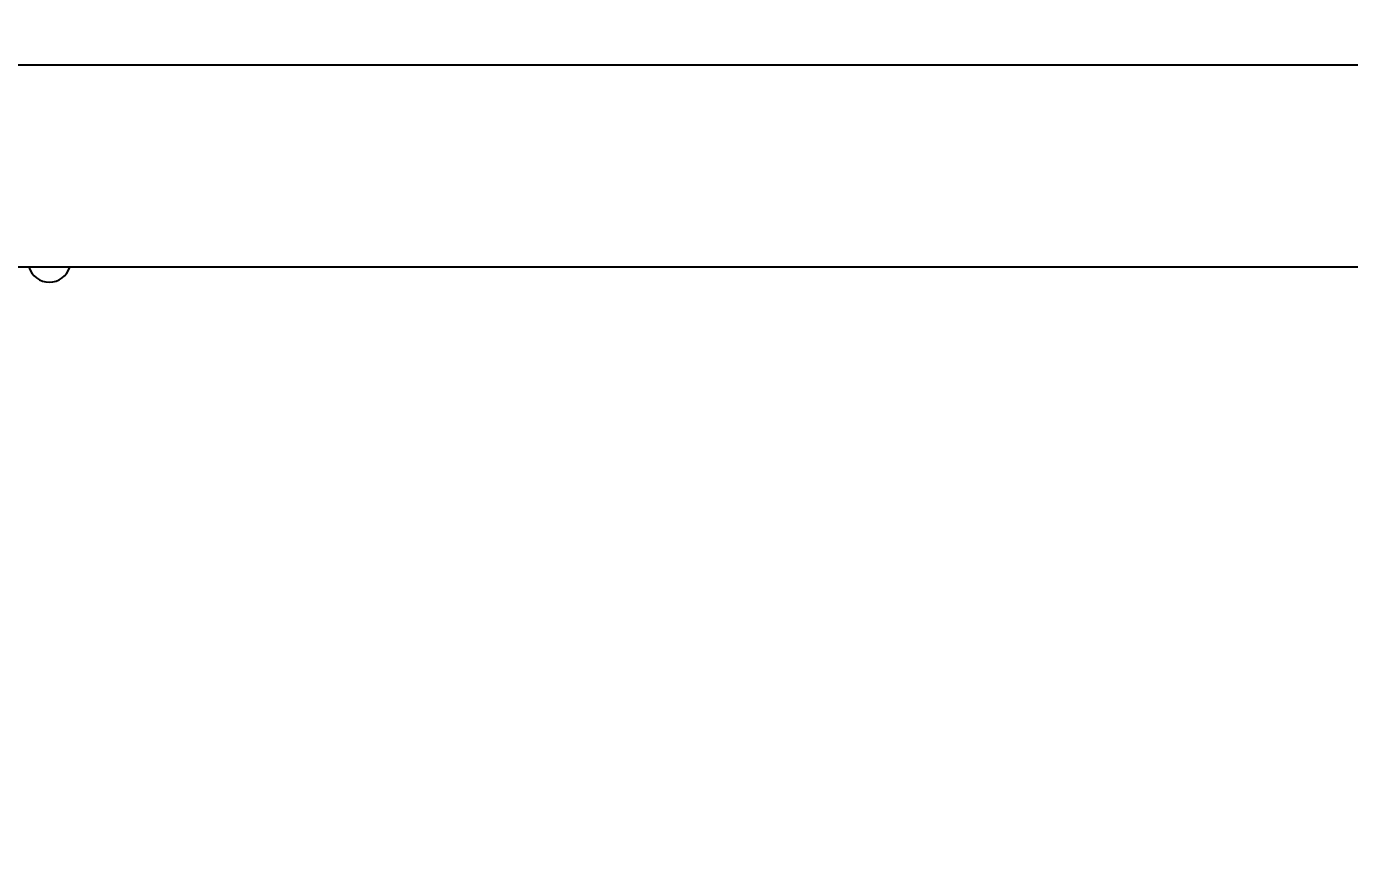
# Model space of a CAD drawing. Header units: inches. Extents: x -347369 to -260369, y 119522 to 149869.
# Drawn here: x -325269.2 to -325059.6, y 140706.2 to 140838.2 of the extents above; entities that cross this region are included whole.
import ezdxf

# ---------------------------------------------------------------- set-up
doc = ezdxf.new("R2010")
doc.units = ezdxf.units.IN
doc.header["$LTSCALE"] = 300
doc.layers.add('MACCHINA', color=40, linetype='Continuous')
doc.layers.add('QUOTE', color=7, linetype='Continuous')
doc.styles.get("Standard").update_dxf_attribs({"font": 'romans.shx'})
doc.dimstyles.new('sc1a100_pollici', dxfattribs={"dimscale": 100, "dimtxt": 3, "dimasz": 3, "dimexe": 0, "dimexo": 0, "dimgap": 1, "dimtad": 1, "dimzin": 12, "dimdsep": 46, "dimtxsty": 'Standard', "dimblk": 'CLOSEDBLANK', "dimcen": 1, "dimclrd": 253, "dimclre": 253, "dimclrt": 2, "dimadec": 0, "dimazin": 3, "dimtfac": 1, "dimtmove": 0, "dimatfit": 1, "dimldrblk": 'CLOSEDBLANK', "dimfxl": 1, "dimtolj": 1, "dimtzin": 0, "dimarcsym": 0})

# ---------------------------------------------------------------- blocks, each defined once
blk = doc.blocks.new('_ClosedBlank')
at = {"color": 0, "linetype": 'ByBlock', "lineweight": -2}
for p, q in [((-1, 0.16667), (0, 0)), ((-1, 0.16667), (-1, -0.16667)), ((0, 0), (-1, -0.16667))]:
    blk.add_line(p, q, dxfattribs=at)
blk = doc.blocks.new('*D16')
at = {"layer": 'Defpoints', "color": 0, "transparency": 16777216}
for p in [(-307383.62, 144199.66), (-325383.62, 140999.66), (-307383.62, 139125.63)]:
    blk.add_point(p, dxfattribs=at)
at = {"layer": 'QUOTE', "color": 253, "lineweight": -2, "transparency": 16777216}
for p, q in [((-325383.62, 140999.66), (-325383.62, 144199.66)), ((-325083.62, 144199.66), (-307683.62, 144199.66)), ((-307383.62, 139125.63), (-307383.62, 144199.66))]:
    blk.add_line(p, q, dxfattribs=at)
at = {"layer": 'QUOTE', "color": 253, "lineweight": -2, "transparency": 16777216, "xscale": 300, "yscale": 300, "zscale": 300, "rotation": 180}
blk.add_blockref('_ClosedBlank', (-325383.62, 144199.66), dxfattribs=at)
at = {"layer": 'QUOTE', "color": 253, "lineweight": -2, "transparency": 16777216, "xscale": 300, "yscale": 300, "zscale": 300}
blk.add_blockref('_ClosedBlank', (-307383.62, 144199.66), dxfattribs=at)
at = {"layer": 'QUOTE', "color": 2, "transparency": 16777216, "char_height": 300, "attachment_point": 5}
for s, insert in [('\\A1;18000', (-316383.62, 144449.66)), ('\\A1;[59\'-0 11/16"]', (-316383.62, 143871.08))]:
    blk.add_mtext(s, dxfattribs=dict(at, insert=insert))
blk = doc.blocks.new('*D20')
at = {"layer": 'Defpoints', "color": 0, "transparency": 16777216}
for p in [(-322483.62, 142999.66), (-325383.62, 140999.66), (-322483.62, 140399.66)]:
    blk.add_point(p, dxfattribs=at)
at = {"layer": 'QUOTE', "color": 253, "lineweight": -2, "transparency": 16777216}
for p, q in [((-325383.62, 140999.66), (-325383.62, 142999.66)), ((-325083.62, 142999.66), (-322783.62, 142999.66)), ((-322483.62, 140399.66), (-322483.62, 142999.66))]:
    blk.add_line(p, q, dxfattribs=at)
at = {"layer": 'QUOTE', "color": 253, "lineweight": -2, "transparency": 16777216, "xscale": 300, "yscale": 300, "zscale": 300, "rotation": 180}
blk.add_blockref('_ClosedBlank', (-325383.62, 142999.66), dxfattribs=at)
at = {"layer": 'QUOTE', "color": 253, "lineweight": -2, "transparency": 16777216, "xscale": 300, "yscale": 300, "zscale": 300}
blk.add_blockref('_ClosedBlank', (-322483.62, 142999.66), dxfattribs=at)
at = {"layer": 'QUOTE', "color": 2, "transparency": 16777216, "char_height": 300, "attachment_point": 5}
for s, insert in [('\\A1;2900', (-323933.62, 143249.66)), ('\\A1;[9\'-6 3/16"]', (-323933.62, 142671.08))]:
    blk.add_mtext(s, dxfattribs=dict(at, insert=insert))
blk = doc.blocks.new('A$C27be3406')
at = {"layer": 'MACCHINA'}
for p, q in [((-507.8, 1832.5), (495.8, 1832.5)), ((-514, 1800.5), (474, 1800.5))]:
    blk.add_line(p, q, dxfattribs=at)
blk.add_arc((118, 1801.5), 3.4, 197.1046, 342.6288, dxfattribs=at)

msp = doc.modelspace()

# ---------------------------------------------------------------- block references
at = {"layer": 'QUOTE'}
msp.add_blockref('A$C27be3406', (-325383.625, 138999.656), dxfattribs=at)

# ---------------------------------------------------------------- dimensions: what is measured, and where the dimension line sits
for base, p2, picture, middle in [((-307383.625, 144199.656), (-307383.625, 139125.625), '*D16', (-316383.625, 144199.656)), ((-322483.625, 142999.656), (-322483.625, 140399.656), '*D20', (-323933.625, 142999.656))]:
    dim = msp.add_linear_dim(base=base, p1=(-325383.625, 140999.656), p2=p2, dimstyle='sc1a100_pollici', override={"dimpost": '\\X'}, dxfattribs=at)
    dim.commit()
    dim.dimension.update_dxf_attribs({"geometry": picture, "text_midpoint": middle, "dimtype": 160})

doc.saveas('drawing.dxf')
